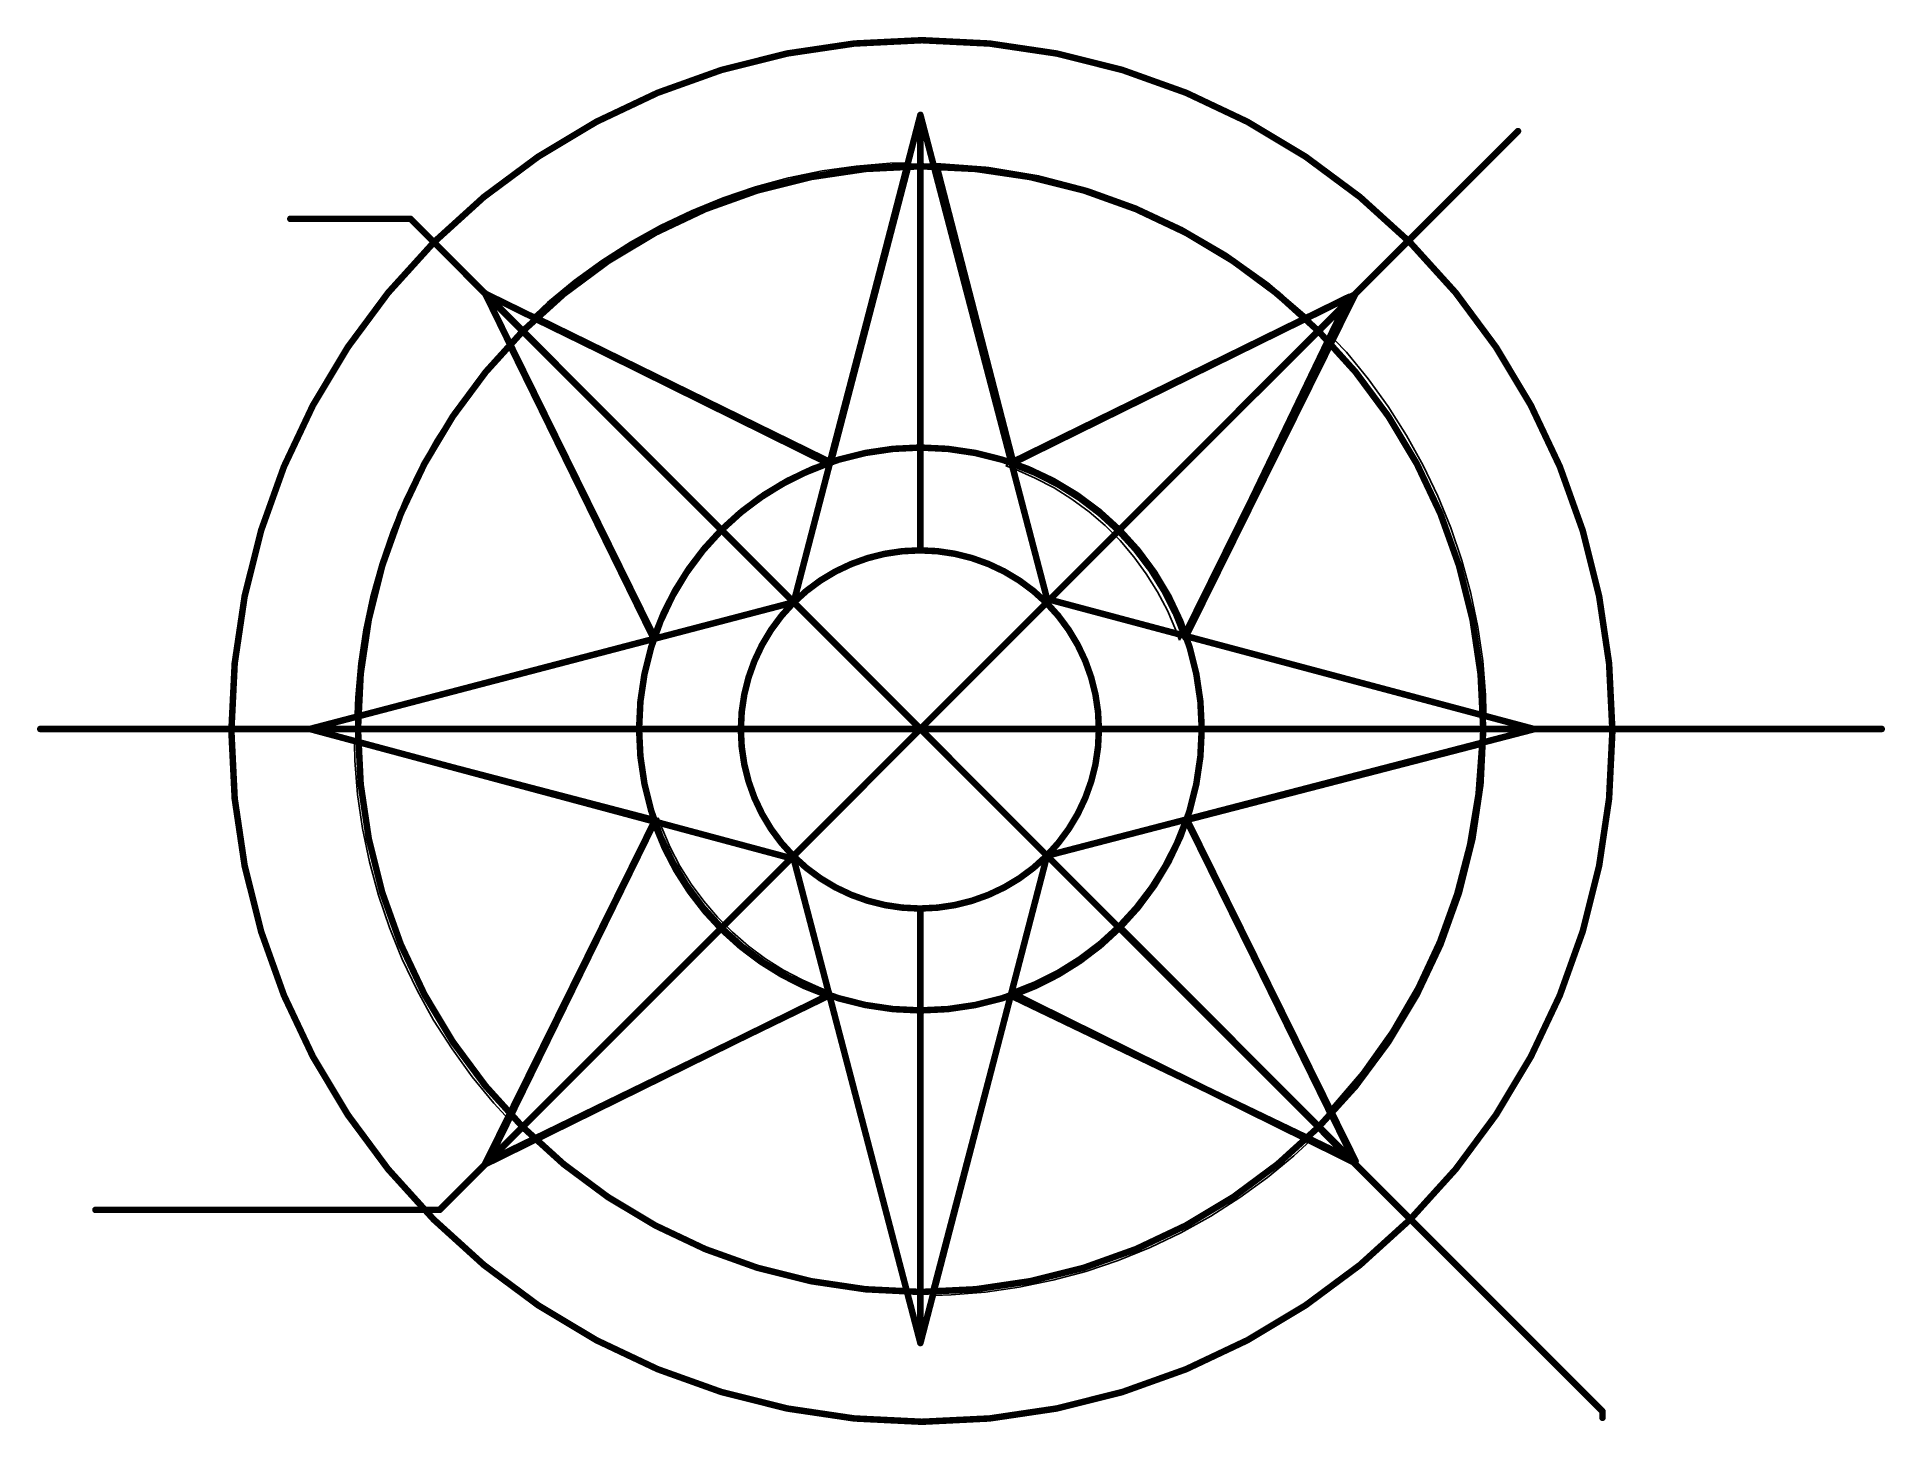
# Model space of a CAD drawing. Header units: millimetres. Extents: x 0.05 to 2.9, y 0.53 to 2.67.
import ezdxf

# ---------------------------------------------------------------- set-up
doc = ezdxf.new("R2010")
doc.units = ezdxf.units.MM
doc.header["$MEASUREMENT"] = 0
for name, color, linetype in [('Mechanical1', 6, 'Continuous'), ('Mechanical2', 216, 'Continuous'), ('Mechanical3', 76, 'Continuous'), ('MultiLayer', 9, 'Continuous'), ('TopLayer', 1, 'Continuous'), ('TopOverlay', 2, 'Continuous'), ('TopSolder', 216, 'Continuous')]:
    doc.layers.add(name, color=color, linetype=linetype)

msp = doc.modelspace()

# ---------------------------------------------------------------- linework, layer by layer
at = {"layer": 'Mechanical1'}
for points, const_width in [([(2.2765, 1.6048, 1), (0.5442, 1.6048, 1)], 0.01), ([(0.7375, 2.275, 1), (0.7425, 2.275, 1)], 0.005), ([(0.7375, 2.275, 1), (0.7425, 2.275, 1)], 0.005), ([(2.0675, 2.27, 1), (2.0725, 2.27, 1)], 0.005), ([(2.0675, 2.27, 1), (2.0725, 2.27, 1)], 0.005), ([(1.8431, 1.605, 1), (0.9769, 1.605, 1)], 0.01), ([(1.2684, 2.0151, 1), (1.2734, 2.0151, 1)], 0.005), ([(1.5476, 2.0148, 1), (1.5526, 2.0148, 1)], 0.005), ([(0.9972, 1.7437, 1), (1.0022, 1.7437, 1)], 0.005), ([(1.8163, 1.748, 1), (1.8213, 1.748, 1)], 0.005), ([(0.5417, 1.6048, 1), (0.5467, 1.6048, 1)], 0.005), ([(0.9744, 1.605, 1), (0.9794, 1.605, 1)], 0.005), ([(1.8406, 1.605, 1), (1.8456, 1.605, 1)], 0.005), ([(2.274, 1.6048, 1), (2.279, 1.6048, 1)], 0.005), ([(0.9986, 1.4624, 1), (1.0036, 1.4624, 1)], 0.005), ([(1.8176, 1.4659, 1), (1.8226, 1.4659, 1)], 0.005), ([(1.2674, 1.1952, 1), (1.2724, 1.1952, 1)], 0.005), ([(1.5466, 1.1949, 1), (1.5516, 1.1949, 1)], 0.005), ([(0.7425, 0.94, 1), (0.7475, 0.94, 1)], 0.005), ([(0.7425, 0.94, 1), (0.7475, 0.94, 1)], 0.005), ([(2.0775, 0.94, 1), (2.0825, 0.94, 1)], 0.005), ([(2.0775, 0.94, 1), (2.0825, 0.94, 1)], 0.005)]:
    msp.add_lwpolyline(points, format="xyb", close=True, dxfattribs=dict(at, const_width=const_width))
at = {"layer": 'Mechanical1', "const_width": 0.01}
for points in [[(0.74, 2.275), (1.2709, 2.0151)], [(0.74, 2.275), (0.9997, 1.7437)], [(1.5501, 2.0148), (2.07, 2.27)], [(1.8188, 1.748), (2.07, 2.27)], [(0.745, 0.94), (1.0011, 1.4624)], [(1.8201, 1.4659), (2.08, 0.94)], [(0.745, 0.94), (1.2699, 1.1952)], [(1.5491, 1.1949), (2.08, 0.94)]]:
    msp.add_lwpolyline(points, dxfattribs=at)
at = {"layer": 'Mechanical2', "const_width": 0.01}
for points in [[(0.67, 0.865), (2.33, 2.525)], [(1.2707, 2.0158), (1.39, 2.4713)], [(1.435, 2.4712), (1.5527, 2.0162)], [(0.44, 2.39), (0.625, 2.39)], [(0.625, 2.39), (2.46, 0.555)], [(0.8188, 2.2372), (1.2707, 2.0158)], [(1.5527, 2.0162), (2.003, 2.2369)], [(0.055, 1.605), (2.89, 1.605)], [(1.82, 1.465), (2.275, 1.5827)], [(1.82, 1.465), (2.0407, 1.0148)], [(0.14, 0.865), (0.67, 0.865)], [(2.46, 0.545), (2.46, 0.555)]]:
    msp.add_lwpolyline(points, dxfattribs=at)
at = {"layer": 'Mechanical2', "const_width": 0.005}
for points in [[(2.3275, 2.525, 1), (2.3325, 2.525, 1)], [(1.3875, 2.4713, 1), (1.3925, 2.4713, 1)], [(1.3875, 2.4713, 1), (1.3925, 2.4713, 1)], [(1.4325, 2.4712, 1), (1.4375, 2.4712, 1)], [(1.4325, 2.4712, 1), (1.4375, 2.4712, 1)], [(0.4375, 2.39, 1), (0.4425, 2.39, 1)], [(0.6225, 2.39, 1), (0.6275, 2.39, 1)], [(0.6225, 2.39, 1), (0.6275, 2.39, 1)], [(0.8163, 2.2372, 1), (0.8213, 2.2372, 1)], [(0.8177, 2.2398, 1), (0.8227, 2.2398, 1)], [(2.0005, 2.2369, 1), (2.0055, 2.2369, 1)], [(2.0005, 2.2369, 1), (2.0055, 2.2369, 1)], [(1.2682, 2.0158, 1), (1.2732, 2.0158, 1)], [(1.2682, 2.0158, 1), (1.2732, 2.0158, 1)], [(1.5502, 2.0162, 1), (1.5552, 2.0162, 1)], [(1.5502, 2.0162, 1), (1.5552, 2.0162, 1)], [(0.0525, 1.605, 1), (0.0575, 1.605, 1)], [(2.8875, 1.605, 1), (2.8925, 1.605, 1)], [(2.2725, 1.5827, 1), (2.2775, 1.5827, 1)], [(2.2725, 1.5827, 1), (2.2775, 1.5827, 1)], [(1.8175, 1.465, 1), (1.8225, 1.465, 1)], [(1.8175, 1.465, 1), (1.8225, 1.465, 1)], [(2.0382, 1.0148, 1), (2.0432, 1.0148, 1)], [(2.0382, 1.0148, 1), (2.0432, 1.0148, 1)], [(0.1375, 0.865, 1), (0.1425, 0.865, 1)], [(0.6675, 0.865, 1), (0.6725, 0.865, 1)], [(0.6675, 0.865, 1), (0.6725, 0.865, 1)], [(2.4575, 0.555, 1), (2.4625, 0.555, 1)], [(2.4575, 0.555, 1), (2.4625, 0.555, 1)], [(2.4575, 0.545, 1), (2.4625, 0.545, 1)]]:
    msp.add_lwpolyline(points, format="xyb", close=True, dxfattribs=at)
at = {"layer": 'Mechanical2', "const_width": 0.01}
for points in [[(0.8202, 2.2398, -0.183407), (1.39, 2.4713)], [(1.435, 2.4712, -0.1832), (2.003, 2.2369)], [(2.275, 1.5827, -0.1832), (2.0407, 1.0148)]]:
    msp.add_lwpolyline(points, format="xyb", dxfattribs=at)
at = {"layer": 'Mechanical3'}
for points, const_width in [([(2.4753, 1.6019, 1), (0.3493, 1.6019, 1)], 0.01), ([(0.3468, 1.6019, 1), (0.3518, 1.6019, 1)], 0.005), ([(2.4728, 1.6019, 1), (2.4778, 1.6019, 1)], 0.005)]:
    msp.add_lwpolyline(points, format="xyb", close=True, dxfattribs=dict(at, const_width=const_width))
at = {"layer": 'MultiLayer'}
for p, q in [((1.3635, 2.4757), (1.311, 2.4713)), ((1.3899, 2.4763), (1.3635, 2.4757)), ((1.3909, 2.4764), (1.3899, 2.4763)), ((1.3927, 2.4756), (1.3909, 2.4764)), ((1.3942, 2.4742), (1.3927, 2.4756)), ((1.2072, 2.4531), (1.1563, 2.4393)), ((1.2588, 2.4638), (1.2072, 2.4531)), ((1.311, 2.4713), (1.2588, 2.4638)), ((1.2756, 2.0145), (1.3948, 2.47)), ((1.395, 2.4723), (1.3942, 2.4742)), ((1.3948, 2.47), (1.3949, 2.4702)), ((1.3949, 2.4705), (1.395, 2.4708)), ((1.3949, 2.4702), (1.3949, 2.4705)), ((1.395, 2.4713), (1.395, 2.4723)), ((1.395, 2.4712), (1.395, 2.4713)), ((1.395, 2.4713), (1.395, 2.4713)), ((1.395, 2.4708), (1.395, 2.4712)), ((1.5527, 2.0162), (1.435, 2.4712)), ((1.435, 2.4712), (1.4612, 2.4704)), ((1.4612, 2.4704), (1.5133, 2.4658)), ((1.5133, 2.4658), (1.5651, 2.458)), ((1.5651, 2.458), (1.6163, 2.447)), ((1.6163, 2.447), (1.6668, 2.4331)), ((1.1064, 2.4224), (1.0575, 2.4026)), ((1.1563, 2.4393), (1.1064, 2.4224)), ((1.6668, 2.4331), (1.7163, 2.4161)), ((1.0575, 2.4026), (1.01, 2.3798)), ((1.7163, 2.4161), (1.7647, 2.3961)), ((1.7647, 2.3961), (1.8118, 2.3732)), ((1.01, 2.3798), (0.9639, 2.3542)), ((1.8118, 2.3732), (1.8574, 2.3476)), ((0.9639, 2.3542), (0.9194, 2.3259)), ((1.8574, 2.3476), (1.9014, 2.3192)), ((0.9194, 2.3259), (0.8768, 2.2949)), ((1.9014, 2.3192), (1.9436, 2.2883)), ((0.8768, 2.2949), (0.8361, 2.2614)), ((1.9436, 2.2883), (1.9839, 2.2548)), ((0.8361, 2.2614), (0.8167, 2.2435)), ((1.9839, 2.2548), (2.003, 2.2369)), ((0.8144, 2.2398), (0.8137, 2.2375)), ((0.8137, 2.2375), (0.8141, 2.2352)), ((0.8141, 2.2352), (0.8155, 2.2332)), ((0.8152, 2.2407), (0.8144, 2.2398)), ((0.8153, 2.2411), (0.8152, 2.2407)), ((0.8156, 2.2419), (0.8153, 2.2411)), ((0.8155, 2.2332), (0.8166, 2.2327)), ((0.8159, 2.2426), (0.8156, 2.2419)), ((0.8164, 2.2432), (0.8159, 2.2426)), ((0.8167, 2.2435), (0.8164, 2.2432)), ((0.8166, 2.2327), (0.8166, 2.2327)), ((0.8166, 2.2327), (1.2685, 2.0113)), ((2.003, 2.2369), (1.5527, 2.0162)), ((2.003, 2.2369), (2.003, 2.2369)), ((0.7564, 2.1762), (0.7743, 2.1952)), ((0.7743, 2.1952), (0.995, 1.745)), ((0.7743, 2.1952), (0.7743, 2.1952)), ((2.0369, 2.2041), (1.8155, 1.7522)), ((2.0375, 2.2052), (2.0369, 2.2041)), ((2.0369, 2.2041), (2.0369, 2.2041)), ((2.0394, 2.2066), (2.0375, 2.2052)), ((2.0418, 2.207), (2.0394, 2.2066)), ((2.0441, 2.2063), (2.0418, 2.207)), ((2.0449, 2.2055), (2.0441, 2.2063)), ((2.0453, 2.2054), (2.0449, 2.2055)), ((2.0461, 2.2052), (2.0453, 2.2054)), ((2.0468, 2.2048), (2.0461, 2.2052)), ((2.0474, 2.2043), (2.0468, 2.2048)), ((2.0477, 2.204), (2.0474, 2.2043)), ((2.0657, 2.1847), (2.0477, 2.204)), ((0.723, 2.1359), (0.7564, 2.1762)), ((2.0991, 2.1439), (2.0657, 2.1847)), ((0.692, 2.0937), (0.723, 2.1359)), ((2.1301, 2.1013), (2.0991, 2.1439)), ((0.6636, 2.0497), (0.692, 2.0937)), ((2.1584, 2.0568), (2.1301, 2.1013)), ((0.638, 2.004), (0.6636, 2.0497)), ((2.184, 2.0107), (2.1584, 2.0568)), ((0.6151, 1.9569), (0.638, 2.004)), ((1.2685, 2.0113), (1.2695, 2.0108)), ((1.2695, 2.0108), (1.2718, 2.0108)), ((1.2718, 2.0108), (1.2738, 2.0117)), ((1.2738, 2.0117), (1.2753, 2.0134)), ((1.2753, 2.0134), (1.2756, 2.0145)), ((1.2756, 2.0145), (1.2756, 2.0145)), ((2.2068, 1.9632), (2.184, 2.0107)), ((2.2266, 1.9143), (2.2068, 1.9632)), ((0.5952, 1.9085), (0.6151, 1.9569)), ((0.5782, 1.859), (0.5952, 1.9085)), ((2.2435, 1.8644), (2.2266, 1.9143)), ((0.5642, 1.8086), (0.5782, 1.859)), ((2.2573, 1.8135), (2.2435, 1.8644)), ((0.5532, 1.7574), (0.5642, 1.8086)), ((2.268, 1.7619), (2.2573, 1.8135)), ((0.995, 1.745), (0.54, 1.6273)), ((0.5454, 1.7056), (0.5532, 1.7574)), ((1.8155, 1.7522), (1.815, 1.7512)), ((1.815, 1.7512), (1.815, 1.7489)), ((1.815, 1.7489), (1.8159, 1.7469)), ((1.8159, 1.7469), (1.8177, 1.7454)), ((1.8177, 1.7454), (1.8187, 1.7451)), ((1.8187, 1.7451), (1.8187, 1.7451)), ((1.8187, 1.7451), (2.2743, 1.6259)), ((2.2756, 1.7097), (2.268, 1.7619)), ((2.28, 1.6572), (2.2756, 1.7097)), ((0.5408, 1.6535), (0.5454, 1.7056)), ((0.54, 1.6273), (0.5408, 1.6535)), ((2.2806, 1.6309), (2.28, 1.6572)), ((2.2743, 1.6259), (2.2744, 1.6259)), ((2.2744, 1.6259), (2.2747, 1.6258)), ((2.2747, 1.6258), (2.2751, 1.6258)), ((2.2751, 1.6258), (2.2754, 1.6257)), ((2.2754, 1.6257), (2.2755, 1.6257)), ((2.2755, 1.6257), (2.2766, 1.6257)), ((2.2766, 1.6257), (2.2784, 1.6265)), ((2.2784, 1.6265), (2.2798, 1.628)), ((2.2798, 1.628), (2.2806, 1.6298)), ((2.2806, 1.6298), (2.2806, 1.6309)), ((2.2806, 1.6309), (2.2806, 1.6309)), ((0.5393, 1.5859), (0.5386, 1.584)), ((0.5386, 1.584), (0.5386, 1.583)), ((0.5386, 1.583), (0.5392, 1.5567)), ((0.5408, 1.5874), (0.5393, 1.5859)), ((0.5426, 1.5881), (0.5408, 1.5874)), ((0.5436, 1.5881), (0.5426, 1.5881)), ((0.5438, 1.5881), (0.5436, 1.5881)), ((0.5436, 1.5881), (0.5436, 1.5881)), ((0.5441, 1.5881), (0.5438, 1.5881)), ((0.5444, 1.5881), (0.5441, 1.5881)), ((0.5448, 1.588), (0.5444, 1.5881)), ((0.5449, 1.588), (0.5448, 1.588)), ((1.0004, 1.4687), (0.5449, 1.588)), ((1.82, 1.465), (2.275, 1.5827)), ((2.275, 1.5827), (2.2742, 1.5565)), ((0.5392, 1.5567), (0.5436, 1.5041)), ((2.2742, 1.5565), (2.2696, 1.5044)), ((0.5436, 1.5041), (0.5512, 1.452)), ((2.2696, 1.5044), (2.2618, 1.4526)), ((0.5512, 1.452), (0.5619, 1.4004)), ((0.7822, 1.0098), (1.0037, 1.4617)), ((1.0015, 1.4685), (1.0004, 1.4687)), ((1.0004, 1.4687), (1.0004, 1.4687)), ((1.0033, 1.467), (1.0015, 1.4685)), ((1.0042, 1.4649), (1.0033, 1.467)), ((1.0037, 1.4617), (1.0042, 1.4627)), ((1.0042, 1.4627), (1.0042, 1.4649)), ((2.0407, 1.0148), (1.82, 1.465)), ((2.2618, 1.4526), (2.2508, 1.4014)), ((0.5619, 1.4004), (0.5757, 1.3495)), ((2.2508, 1.4014), (2.2368, 1.351)), ((0.5757, 1.3495), (0.5926, 1.2995)), ((2.2368, 1.351), (2.2198, 1.3015)), ((0.5926, 1.2995), (0.6124, 1.2507)), ((2.2198, 1.3015), (2.1999, 1.2531)), ((2.1999, 1.2531), (2.177, 1.206)), ((0.6124, 1.2507), (0.6352, 1.2031)), ((0.6352, 1.2031), (0.6607, 1.1571)), ((1.5455, 1.1952), (1.4263, 0.7397)), ((1.5458, 1.1963), (1.5455, 1.1952)), ((1.5455, 1.1952), (1.5455, 1.1952)), ((1.5473, 1.198), (1.5458, 1.1963)), ((1.5493, 1.199), (1.5473, 1.198)), ((1.5516, 1.1989), (1.5493, 1.199)), ((1.5526, 1.1984), (1.5516, 1.1989)), ((2.0045, 0.977), (1.5526, 1.1984)), ((2.177, 1.206), (2.1514, 1.1603)), ((0.8179, 0.9717), (1.2682, 1.1924)), ((1.2682, 1.1924), (1.3859, 0.7374)), ((0.6607, 1.1571), (0.6891, 1.1126)), ((2.1514, 1.1603), (2.123, 1.1163)), ((0.6891, 1.1126), (0.72, 1.0699)), ((2.123, 1.1163), (2.092, 1.0741)), ((0.72, 1.0699), (0.7535, 1.0292)), ((2.092, 1.0741), (2.0586, 1.0338)), ((0.7535, 1.0292), (0.7715, 1.0099)), ((2.0586, 1.0338), (2.0407, 1.0148)), ((0.7715, 1.0099), (0.7717, 1.0096)), ((0.7717, 1.0096), (0.7724, 1.0091)), ((0.7724, 1.0091), (0.7731, 1.0087)), ((0.7731, 1.0087), (0.7739, 1.0085)), ((0.7739, 1.0085), (0.7743, 1.0084)), ((0.7743, 1.0084), (0.7743, 1.0084)), ((0.7743, 1.0084), (0.7751, 1.0075)), ((0.7751, 1.0075), (0.7774, 1.0068)), ((0.7774, 1.0068), (0.7798, 1.0073)), ((0.7798, 1.0073), (0.7817, 1.0087)), ((0.7817, 1.0087), (0.7822, 1.0098)), ((0.7822, 1.0098), (0.7822, 1.0098)), ((2.0407, 1.0148), (2.0407, 1.0148)), ((0.837, 0.9538), (0.8179, 0.9717)), ((0.8179, 0.9717), (0.8179, 0.9717)), ((2.0045, 0.977), (2.0045, 0.977)), ((2.0056, 0.9765), (2.0045, 0.977)), ((2.0052, 0.9671), (2.0055, 0.9678)), ((2.0055, 0.9678), (2.0058, 0.9686)), ((2.007, 0.9745), (2.0056, 0.9765)), ((2.0058, 0.9686), (2.0059, 0.969)), ((2.0059, 0.969), (2.0067, 0.9699)), ((2.0067, 0.9699), (2.0074, 0.9722)), ((2.0074, 0.9722), (2.007, 0.9745)), ((0.8773, 0.9203), (0.837, 0.9538)), ((1.9443, 0.9148), (1.9851, 0.9483)), ((1.9851, 0.9483), (2.0044, 0.9662)), ((2.0044, 0.9662), (2.0047, 0.9665)), ((2.0047, 0.9665), (2.0052, 0.9671)), ((0.9195, 0.8893), (0.8773, 0.9203)), ((1.9017, 0.8838), (1.9443, 0.9148)), ((0.9635, 0.861), (0.9195, 0.8893)), ((1.8572, 0.8555), (1.9017, 0.8838)), ((1.0092, 0.8353), (0.9635, 0.861)), ((1.8111, 0.8299), (1.8572, 0.8555)), ((1.0563, 0.8125), (1.0092, 0.8353)), ((1.7636, 0.8071), (1.8111, 0.8299)), ((1.1047, 0.7925), (1.0563, 0.8125)), ((1.7147, 0.7873), (1.7636, 0.8071)), ((1.1542, 0.7755), (1.1047, 0.7925)), ((1.2046, 0.7615), (1.1542, 0.7755)), ((1.6139, 0.7566), (1.6648, 0.7704)), ((1.6648, 0.7704), (1.7147, 0.7873)), ((1.2558, 0.7506), (1.2046, 0.7615)), ((1.3076, 0.7428), (1.2558, 0.7506)), ((1.3597, 0.7381), (1.3076, 0.7428)), ((1.5101, 0.7384), (1.5623, 0.7459)), ((1.5623, 0.7459), (1.6139, 0.7566)), ((1.3859, 0.7374), (1.3597, 0.7381)), ((1.4262, 0.7392), (1.4261, 0.7389)), ((1.4261, 0.7389), (1.4261, 0.7385)), ((1.4261, 0.7385), (1.4261, 0.7384)), ((1.4261, 0.7384), (1.4261, 0.7374)), ((1.4261, 0.7374), (1.4269, 0.7355)), ((1.4263, 0.7397), (1.4262, 0.7395)), ((1.4262, 0.7395), (1.4262, 0.7392)), ((1.4269, 0.7355), (1.4284, 0.7341)), ((1.4284, 0.7341), (1.4302, 0.7333)), ((1.4302, 0.7333), (1.4313, 0.7334)), ((1.4313, 0.7334), (1.4576, 0.734)), ((1.4576, 0.734), (1.5101, 0.7384))]:
    msp.add_line(p, q, dxfattribs=at)
at = {"layer": 'TopLayer'}
for p, q in [((1.4099, 2.5301), (1.4149, 2.5307)), ((1.4099, 1.88), (1.4099, 2.5301)), ((1.4149, 2.5307), (1.6027, 1.8075)), ((0.74, 2.275), (0.8139, 2.2384)), ((1.0002, 1.7467), (0.74, 2.275)), ((2.0029, 2.237), (2.07, 2.27)), ((2.07, 2.27), (2.0382, 2.2057)), ((0.8139, 2.2384), (0.8137, 2.2375)), ((0.8137, 2.2375), (0.8141, 2.2352)), ((0.8141, 2.2352), (0.8155, 2.2332)), ((0.8155, 2.2332), (0.8166, 2.2327)), ((0.8166, 2.2327), (0.8166, 2.2327)), ((0.8166, 2.2327), (1.2654, 2.0128)), ((1.9547, 2.2132), (2.003, 2.2369)), ((2.003, 2.2369), (2.0029, 2.237)), ((1.5492, 2.0135), (1.9547, 2.2132)), ((2.0369, 2.2041), (1.9888, 2.106)), ((2.0375, 2.2052), (2.0369, 2.2041)), ((2.0382, 2.2057), (2.0375, 2.2052)), ((1.9888, 2.106), (1.8088, 1.7419)), ((1.2228, 1.9952), (1.1939, 1.9801)), ((1.2528, 2.0082), (1.2228, 1.9952)), ((1.2654, 2.0128), (1.2528, 2.0082)), ((1.551, 2.0064), (1.5492, 2.0135)), ((1.557, 2.0042), (1.551, 2.0064)), ((1.5869, 1.9911), (1.557, 2.0042)), ((1.1939, 1.9801), (1.1663, 1.9628)), ((1.6157, 1.9759), (1.5869, 1.9911)), ((1.6433, 1.9586), (1.6157, 1.9759)), ((1.14, 1.9435), (1.1152, 1.9223)), ((1.1663, 1.9628), (1.14, 1.9435)), ((1.6696, 1.9392), (1.6433, 1.9586)), ((1.6943, 1.9179), (1.6696, 1.9392)), ((1.1152, 1.9223), (1.0921, 1.8993)), ((1.7173, 1.8948), (1.6943, 1.9179)), ((1.0921, 1.8993), (1.0708, 1.8746)), ((1.4311, 1.8793), (1.4099, 1.88)), ((1.481, 1.8699), (1.4311, 1.8793)), ((1.7385, 1.87), (1.7173, 1.8948)), ((1.0708, 1.8746), (1.0514, 1.8483)), ((1.538, 1.8479), (1.481, 1.8699)), ((1.7578, 1.8437), (1.7385, 1.87)), ((1.0514, 1.8483), (1.0341, 1.8207)), ((1.5798, 1.8184), (1.538, 1.8479)), ((1.7751, 1.8161), (1.7578, 1.8437)), ((0.4843, 1.61), (1.2075, 1.7978)), ((1.0341, 1.8207), (1.0188, 1.7919)), ((1.2103, 1.7937), (1.1966, 1.7749)), ((1.2075, 1.7978), (1.2103, 1.7937)), ((1.5985, 1.8047), (1.5798, 1.8184)), ((1.6027, 1.8075), (1.5985, 1.8047)), ((1.7902, 1.7872), (1.7751, 1.8161)), ((1.0188, 1.7919), (1.0058, 1.762)), ((1.1966, 1.7749), (1.1671, 1.7332)), ((1.8032, 1.7572), (1.7902, 1.7872)), ((1.0058, 1.762), (1.0002, 1.7467)), ((1.8088, 1.7419), (1.8032, 1.7572)), ((1.8088, 1.7419), (1.8088, 1.7419)), ((1.1671, 1.7332), (1.1451, 1.6761)), ((1.1451, 1.6761), (1.1357, 1.6262)), ((1.1357, 1.6262), (1.135, 1.605)), ((0.4849, 1.605), (0.4843, 1.61)), ((1.135, 1.605), (0.4849, 1.605)), ((2.3357, 1.6), (1.6125, 1.4122)), ((1.6843, 1.5838), (1.685, 1.605)), ((1.685, 1.605), (2.3351, 1.605)), ((2.3351, 1.605), (2.3357, 1.6)), ((1.6749, 1.5339), (1.6843, 1.5838)), ((1.6529, 1.4768), (1.6749, 1.5339)), ((0.7822, 1.0098), (1.0037, 1.4617)), ((1.0037, 1.4617), (1.0042, 1.4627)), ((1.0042, 1.464), (1.0062, 1.4681)), ((1.0042, 1.4627), (1.0042, 1.464)), ((1.0062, 1.4681), (1.0118, 1.4528)), ((1.0118, 1.4528), (1.0248, 1.4228)), ((1.6234, 1.4351), (1.6529, 1.4768)), ((1.8012, 1.4231), (1.8142, 1.453)), ((1.8142, 1.453), (1.8189, 1.4658)), ((1.8189, 1.4658), (1.8208, 1.4663)), ((1.8213, 1.4653), (1.82, 1.465)), ((1.82, 1.465), (2.0407, 1.0148)), ((1.8208, 1.4663), (1.8213, 1.4653)), ((1.0248, 1.4228), (1.0399, 1.3939)), ((1.6097, 1.4163), (1.6234, 1.4351)), ((1.7859, 1.3943), (1.8012, 1.4231)), ((1.2179, 1.4012), (1.2221, 1.404)), ((1.4057, 0.6779), (1.2179, 1.4012)), ((1.2221, 1.404), (1.2408, 1.3902)), ((1.6125, 1.4122), (1.6097, 1.4163)), ((1.7686, 1.3667), (1.7859, 1.3943)), ((1.0399, 1.3939), (1.0572, 1.3663)), ((1.0572, 1.3663), (1.0765, 1.34)), ((1.2408, 1.3902), (1.2825, 1.3607)), ((1.7492, 1.3404), (1.7686, 1.3667)), ((1.0765, 1.34), (1.0977, 1.3152)), ((1.2825, 1.3607), (1.3396, 1.3388)), ((1.3396, 1.3388), (1.3895, 1.3294)), ((1.7279, 1.3157), (1.7492, 1.3404)), ((1.0977, 1.3152), (1.1207, 1.2921)), ((1.3895, 1.3294), (1.4107, 1.3286)), ((1.4107, 1.3286), (1.4107, 0.6785)), ((1.7048, 1.2927), (1.7279, 1.3157)), ((1.1207, 1.2921), (1.1454, 1.2708)), ((1.68, 1.2715), (1.7048, 1.2927)), ((1.1454, 1.2708), (1.1717, 1.2514)), ((1.6261, 1.2349), (1.6537, 1.2522)), ((1.6537, 1.2522), (1.68, 1.2715)), ((1.1717, 1.2514), (1.1993, 1.2341)), ((1.1993, 1.2341), (1.2281, 1.2188)), ((1.5972, 1.2198), (1.6261, 1.2349)), ((1.2705, 1.1988), (0.745, 0.94)), ((1.2281, 1.2188), (1.258, 1.2058)), ((1.258, 1.2058), (1.2698, 1.2015)), ((1.2698, 1.2015), (1.2705, 1.1988)), ((1.5519, 1.2012), (1.5672, 1.2068)), ((2.08, 0.94), (1.5519, 1.2012)), ((1.5519, 1.2012), (1.5519, 1.2012)), ((1.5672, 1.2068), (1.5972, 1.2198)), ((0.745, 0.94), (0.7781, 1.007)), ((0.7781, 1.007), (0.7798, 1.0073)), ((0.7798, 1.0073), (0.7817, 1.0087)), ((0.7817, 1.0087), (0.7822, 1.0098)), ((0.7822, 1.0098), (0.7822, 1.0098)), ((2.0407, 1.0148), (2.0423, 1.0165)), ((2.0407, 1.0148), (2.0407, 1.0148)), ((2.0423, 1.0165), (2.08, 0.94)), ((1.4107, 0.6785), (1.4057, 0.6779))]:
    msp.add_line(p, q, dxfattribs=at)
at = {"layer": 'TopOverlay', "const_width": 0.01}
for points in [[(1.215, 1.8), (1.41, 2.55)], [(1.4099, 2.5497), (1.41, 1.88)], [(1.41, 2.55), (1.605, 1.805)], [(0.7398, 2.2756), (1.1, 1.915)], [(0.74, 2.275), (1.2681, 2.0138)], [(0.74, 2.275), (1.0002, 1.7467)], [(1.5508, 2.0136), (2.0792, 2.2738)], [(1.8179, 1.7457), (2.0792, 2.2738)], [(1.715, 1.91), (2.0756, 2.2702)], [(0.47, 1.605), (1.215, 1.8)], [(1.605, 1.805), (2.3552, 1.6048)], [(0.47, 1.605), (1.13, 1.6051)], [(0.47, 1.605), (1.215, 1.405)], [(1.605, 1.41), (2.3552, 1.6048)], [(1.6848, 1.6049), (2.345, 1.605)], [(0.7394, 0.9348), (1.0006, 1.4629)], [(1.8194, 1.4652), (2.0796, 0.9369)], [(1.215, 1.405), (1.41, 0.66)], [(1.41, 0.66), (1.605, 1.41)], [(1.4099, 1.325), (1.41, 0.66)], [(0.7394, 0.9348), (1.1, 1.295)], [(1.7194, 1.2975), (2.0796, 0.9369)], [(0.7394, 0.9348), (1.2677, 1.195)], [(1.5515, 1.1981), (2.0796, 0.9369)]]:
    msp.add_lwpolyline(points, dxfattribs=at)
at = {"layer": 'TopOverlay'}
for points, const_width in [([(1.4074, 2.5497, 1), (1.4124, 2.5497, 1)], 0.005), ([(1.4075, 2.55, 1), (1.4125, 2.55, 1)], 0.005), ([(1.4075, 2.55, 1), (1.4125, 2.55, 1)], 0.005), ([(0.7373, 2.2756, 1), (0.7423, 2.2756, 1)], 0.005), ([(0.7375, 2.275, 1), (0.7425, 2.275, 1)], 0.005), ([(0.7375, 2.275, 1), (0.7425, 2.275, 1)], 0.005), ([(2.0767, 2.2738, 1), (2.0817, 2.2738, 1)], 0.005), ([(2.0767, 2.2738, 1), (2.0817, 2.2738, 1)], 0.005), ([(2.0731, 2.2702, 1), (2.0781, 2.2702, 1)], 0.005), ([(1.2656, 2.0138, 1), (1.2706, 2.0138, 1)], 0.005), ([(1.2656, 2.0138, 1), (1.2706, 2.0138, 1)], 0.005), ([(1.5483, 2.0136, 1), (1.5533, 2.0136, 1)], 0.005), ([(1.5483, 2.0136, 1), (1.5533, 2.0136, 1)], 0.005), ([(1.5483, 2.0136, 1), (1.5533, 2.0136, 1)], 0.005), ([(1.0975, 1.915, 1), (1.1025, 1.915, 1)], 0.005), ([(1.7125, 1.91, 1), (1.7175, 1.91, 1)], 0.005), ([(1.6848, 1.6043, 1), (1.1336, 1.6043, 1)], 0.01), ([(1.4075, 1.88, 1), (1.4125, 1.88, 1)], 0.005), ([(1.2125, 1.8, 1), (1.2175, 1.8, 1)], 0.005), ([(1.2125, 1.8, 1), (1.2175, 1.8, 1)], 0.005), ([(1.6025, 1.805, 1), (1.6075, 1.805, 1)], 0.005), ([(1.6025, 1.805, 1), (1.6075, 1.805, 1)], 0.005), ([(0.9977, 1.7467, 1), (1.0027, 1.7467, 1)], 0.005), ([(0.9977, 1.7467, 1), (1.0027, 1.7467, 1)], 0.005), ([(1.8137, 1.7525, 1), (1.8187, 1.7525, 1)], 0.005), ([(1.8154, 1.7457, 1), (1.8204, 1.7457, 1)], 0.005), ([(1.8154, 1.7457, 1), (1.8204, 1.7457, 1)], 0.005), ([(0.4675, 1.605, 1), (0.4725, 1.605, 1)], 0.005), ([(0.4675, 1.605, 1), (0.4725, 1.605, 1)], 0.005), ([(0.4675, 1.605, 1), (0.4725, 1.605, 1)], 0.005), ([(1.1275, 1.6051, 1), (1.1325, 1.6051, 1)], 0.005), ([(1.1311, 1.6043, 1), (1.1361, 1.6043, 1)], 0.005), ([(1.6823, 1.6049, 1), (1.6873, 1.6049, 1)], 0.005), ([(1.6823, 1.6043, 1), (1.6873, 1.6043, 1)], 0.005), ([(2.3425, 1.605, 1), (2.3475, 1.605, 1)], 0.005), ([(2.3527, 1.6048, 1), (2.3577, 1.6048, 1)], 0.005), ([(2.3527, 1.6048, 1), (2.3577, 1.6048, 1)], 0.005), ([(0.9981, 1.4629, 1), (1.0031, 1.4629, 1)], 0.005), ([(0.9981, 1.4629, 1), (1.0031, 1.4629, 1)], 0.005), ([(0.9992, 1.4576, 1), (1.0042, 1.4576, 1)], 0.005), ([(1.8169, 1.4652, 1), (1.8219, 1.4652, 1)], 0.005), ([(1.8169, 1.4652, 1), (1.8219, 1.4652, 1)], 0.005), ([(1.8169, 1.4652, 1), (1.8219, 1.4652, 1)], 0.005), ([(1.2125, 1.405, 1), (1.2175, 1.405, 1)], 0.005), ([(1.2125, 1.405, 1), (1.2175, 1.405, 1)], 0.005), ([(1.6025, 1.41, 1), (1.6075, 1.41, 1)], 0.005), ([(1.6025, 1.41, 1), (1.6075, 1.41, 1)], 0.005), ([(1.4074, 1.325, 1), (1.4124, 1.325, 1)], 0.005), ([(1.0975, 1.295, 1), (1.1025, 1.295, 1)], 0.005), ([(1.7169, 1.2975, 1), (1.7219, 1.2975, 1)], 0.005), ([(1.2652, 1.195, 1), (1.2702, 1.195, 1)], 0.005), ([(1.2652, 1.195, 1), (1.2702, 1.195, 1)], 0.005), ([(1.2652, 1.195, 1), (1.2702, 1.195, 1)], 0.005), ([(1.5482, 1.195, 1), (1.5532, 1.195, 1)], 0.005), ([(1.549, 1.1981, 1), (1.554, 1.1981, 1)], 0.005), ([(1.549, 1.1981, 1), (1.554, 1.1981, 1)], 0.005), ([(0.7369, 0.9348, 1), (0.7419, 0.9348, 1)], 0.005), ([(0.7369, 0.9348, 1), (0.7419, 0.9348, 1)], 0.005), ([(0.7369, 0.9348, 1), (0.7419, 0.9348, 1)], 0.005), ([(2.0771, 0.9369, 1), (2.0821, 0.9369, 1)], 0.005), ([(2.0771, 0.9369, 1), (2.0821, 0.9369, 1)], 0.005), ([(2.0771, 0.9369, 1), (2.0821, 0.9369, 1)], 0.005), ([(1.4075, 0.66, 1), (1.4125, 0.66, 1)], 0.005), ([(1.4075, 0.66, 1), (1.4125, 0.66, 1)], 0.005), ([(1.4075, 0.66, 1), (1.4125, 0.66, 1)], 0.005)]:
    msp.add_lwpolyline(points, format="xyb", close=True, dxfattribs=dict(at, const_width=const_width))
at = {"layer": 'TopOverlay', "const_width": 0.01}
for points in [[(1.0002, 1.7467, -0.229899), (1.2681, 2.0138)], [(1.5508, 2.0136, -0.229899), (1.8179, 1.7457)], [(1.5508, 2.0136, -0.225862), (1.8162, 1.7525)], [(1.2677, 1.195, -0.229899), (1.0006, 1.4629)], [(1.2677, 1.195, -0.226878), (1.0017, 1.4576)], [(1.8194, 1.4652, -0.231788), (1.5507, 1.195)], [(1.8194, 1.4652, -0.229899), (1.5515, 1.1981)]]:
    msp.add_lwpolyline(points, format="xyb", dxfattribs=at)
at = {"layer": 'TopSolder'}
for p, q in [((1.41, 2.5301), (1.415, 2.5307)), ((1.41, 1.88), (1.41, 2.5301)), ((1.415, 2.5307), (1.6028, 1.8075)), ((0.74, 2.275), (0.8139, 2.2384)), ((1.0002, 1.7467), (0.74, 2.275)), ((2.0029, 2.237), (2.07, 2.27)), ((2.07, 2.27), (2.0382, 2.2057)), ((0.8139, 2.2384), (0.8137, 2.2375)), ((0.8137, 2.2375), (0.8141, 2.2352)), ((0.8141, 2.2352), (0.8155, 2.2332)), ((0.8155, 2.2332), (0.8166, 2.2327)), ((0.8166, 2.2327), (0.8166, 2.2327)), ((0.8166, 2.2327), (1.2654, 2.0128)), ((1.9547, 2.2132), (2.003, 2.2369)), ((2.003, 2.2369), (2.0029, 2.237)), ((1.5417, 2.0098), (1.9547, 2.2132)), ((2.0369, 2.2041), (1.9888, 2.106)), ((2.0375, 2.2052), (2.0369, 2.2041)), ((2.0382, 2.2057), (2.0375, 2.2052)), ((1.9888, 2.106), (1.8088, 1.7419)), ((1.2228, 1.9952), (1.1939, 1.9801)), ((1.2528, 2.0082), (1.2228, 1.9952)), ((1.2654, 2.0128), (1.2528, 2.0082)), ((1.557, 2.0042), (1.5417, 2.0098)), ((1.5869, 1.9911), (1.557, 2.0042)), ((1.1939, 1.9801), (1.1663, 1.9628)), ((1.6157, 1.9759), (1.5869, 1.9911)), ((1.6433, 1.9586), (1.6157, 1.9759)), ((1.14, 1.9435), (1.1152, 1.9223)), ((1.1663, 1.9628), (1.14, 1.9435)), ((1.6696, 1.9392), (1.6433, 1.9586)), ((1.6943, 1.9179), (1.6696, 1.9392)), ((1.1152, 1.9223), (1.0921, 1.8993)), ((1.7173, 1.8948), (1.6943, 1.9179)), ((1.0921, 1.8993), (1.0708, 1.8746)), ((1.4312, 1.8793), (1.41, 1.88)), ((1.4811, 1.8699), (1.4312, 1.8793)), ((1.7385, 1.87), (1.7173, 1.8948)), ((1.0708, 1.8746), (1.0514, 1.8483)), ((1.5382, 1.8479), (1.4811, 1.8699)), ((1.7578, 1.8437), (1.7385, 1.87)), ((1.0514, 1.8483), (1.0341, 1.8207)), ((1.5799, 1.8184), (1.5382, 1.8479)), ((1.7751, 1.8161), (1.7578, 1.8437)), ((0.4843, 1.61), (1.2075, 1.7978)), ((1.0341, 1.8207), (1.0188, 1.7919)), ((1.2103, 1.7937), (1.1966, 1.7749)), ((1.2075, 1.7978), (1.2103, 1.7937)), ((1.5987, 1.8047), (1.5799, 1.8184)), ((1.6028, 1.8075), (1.5987, 1.8047)), ((1.7902, 1.7872), (1.7751, 1.8161)), ((1.0188, 1.7919), (1.0058, 1.762)), ((1.1966, 1.7749), (1.1671, 1.7332)), ((1.8032, 1.7572), (1.7902, 1.7872)), ((1.0058, 1.762), (1.0002, 1.7467)), ((1.8088, 1.7419), (1.8032, 1.7572)), ((1.8088, 1.7419), (1.8088, 1.7419)), ((1.1671, 1.7332), (1.1451, 1.6761)), ((1.1451, 1.6761), (1.1357, 1.6262)), ((1.1357, 1.6262), (1.135, 1.605)), ((0.4849, 1.605), (0.4843, 1.61)), ((1.135, 1.605), (0.4849, 1.605)), ((2.3357, 1.6), (1.6125, 1.4122)), ((1.6843, 1.5838), (1.685, 1.605)), ((1.685, 1.605), (2.3351, 1.605)), ((2.3351, 1.605), (2.3357, 1.6)), ((1.6749, 1.5339), (1.6843, 1.5838)), ((1.6529, 1.4768), (1.6749, 1.5339)), ((0.7822, 1.0098), (1.0037, 1.4617)), ((1.0037, 1.4617), (1.0042, 1.4627)), ((1.0042, 1.464), (1.0062, 1.4681)), ((1.0042, 1.4627), (1.0042, 1.464)), ((1.0062, 1.4681), (1.0118, 1.4528)), ((1.0118, 1.4528), (1.0248, 1.4228)), ((1.6234, 1.4351), (1.6529, 1.4768)), ((1.8012, 1.4231), (1.8142, 1.453)), ((1.8142, 1.453), (1.8198, 1.4683)), ((1.8198, 1.4683), (1.8213, 1.4653)), ((1.8213, 1.4653), (1.82, 1.465)), ((1.82, 1.465), (2.0407, 1.0148)), ((1.0248, 1.4228), (1.0399, 1.3939)), ((1.6097, 1.4163), (1.6234, 1.4351)), ((1.7859, 1.3943), (1.8012, 1.4231)), ((1.2179, 1.4012), (1.2221, 1.404)), ((1.4057, 0.6779), (1.2179, 1.4012)), ((1.2221, 1.404), (1.2408, 1.3902)), ((1.6125, 1.4122), (1.6097, 1.4163)), ((1.7686, 1.3667), (1.7859, 1.3943)), ((1.0399, 1.3939), (1.0572, 1.3663)), ((1.0572, 1.3663), (1.0765, 1.34)), ((1.2408, 1.3902), (1.2825, 1.3607)), ((1.7492, 1.3404), (1.7686, 1.3667)), ((1.0765, 1.34), (1.0977, 1.3152)), ((1.2825, 1.3607), (1.3396, 1.3388)), ((1.3396, 1.3388), (1.3895, 1.3294)), ((1.7279, 1.3157), (1.7492, 1.3404)), ((1.0977, 1.3152), (1.1207, 1.2921)), ((1.3895, 1.3294), (1.4107, 1.3286)), ((1.4107, 1.3286), (1.4107, 0.6785)), ((1.7048, 1.2927), (1.7279, 1.3157)), ((1.1207, 1.2921), (1.1454, 1.2708)), ((1.68, 1.2715), (1.7048, 1.2927)), ((1.1454, 1.2708), (1.1717, 1.2514)), ((1.6261, 1.2349), (1.6537, 1.2522)), ((1.6537, 1.2522), (1.68, 1.2715)), ((1.1717, 1.2514), (1.1993, 1.2341)), ((1.1993, 1.2341), (1.2281, 1.2188)), ((1.5972, 1.2198), (1.6261, 1.2349)), ((1.2733, 1.2002), (0.745, 0.94)), ((1.2281, 1.2188), (1.258, 1.2058)), ((1.258, 1.2058), (1.2733, 1.2002)), ((1.5519, 1.2012), (1.5672, 1.2068)), ((2.08, 0.94), (1.5519, 1.2012)), ((1.5519, 1.2012), (1.5519, 1.2012)), ((1.5672, 1.2068), (1.5972, 1.2198)), ((0.745, 0.94), (0.7781, 1.007)), ((0.7781, 1.007), (0.7798, 1.0073)), ((0.7798, 1.0073), (0.7817, 1.0087)), ((0.7817, 1.0087), (0.7822, 1.0098)), ((0.7822, 1.0098), (0.7822, 1.0098)), ((2.0407, 1.0148), (2.0423, 1.0165)), ((2.0407, 1.0148), (2.0407, 1.0148)), ((2.0423, 1.0165), (2.08, 0.94)), ((1.4107, 0.6785), (1.4057, 0.6779))]:
    msp.add_line(p, q, dxfattribs=at)

doc.saveas('drawing.dxf')
